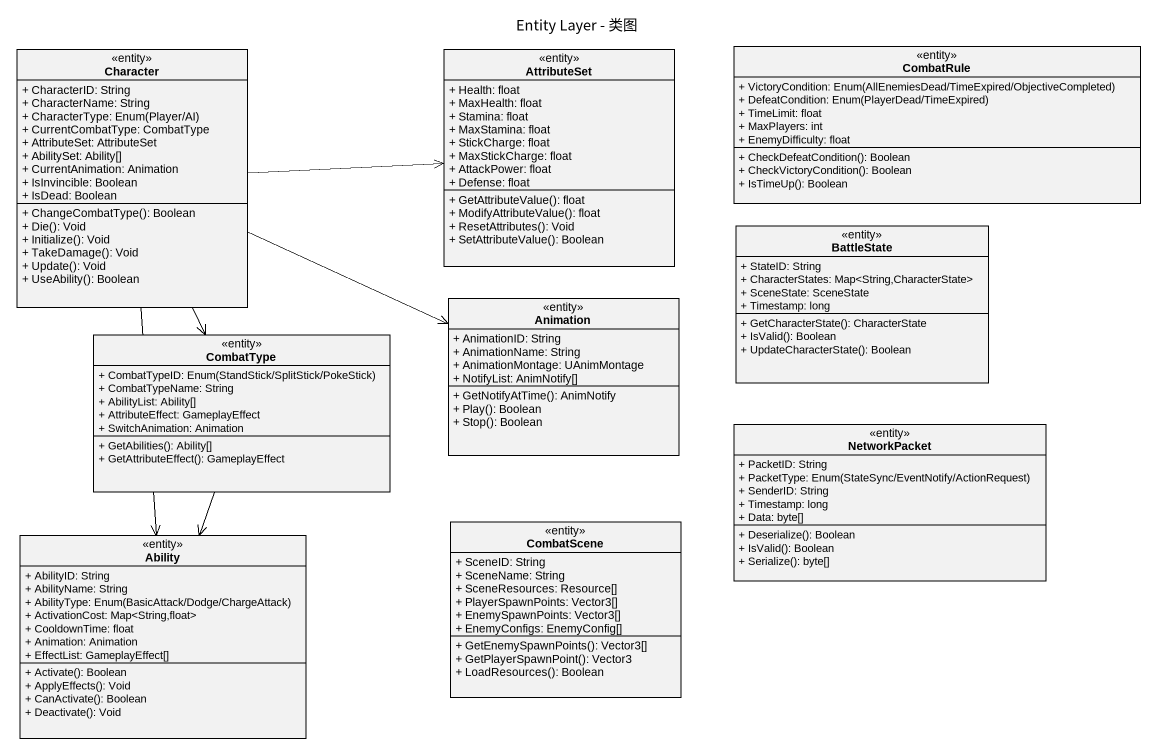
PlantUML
@startuml
title Entity Layer - 类图
hide circle
hide empty members
skinparam classAttributeIconSize 0
class Character <<entity>> {
  + CharacterID: String
  + CharacterName: String
  {field} + CharacterType: Enum(Player/AI)
  + CurrentCombatType: CombatType
  + AttributeSet: AttributeSet
  + AbilitySet: Ability[]
  + CurrentAnimation: Animation
  + IsInvincible: Boolean
  + IsDead: Boolean
  + ChangeCombatType(): Boolean
  + Die(): Void
  + Initialize(): Void
  + TakeDamage(): Void
  + Update(): Void
  + UseAbility(): Boolean
}
class AttributeSet <<entity>> {
  + Health: float
  + MaxHealth: float
  + Stamina: float
  + MaxStamina: float
  + StickCharge: float
  + MaxStickCharge: float
  + AttackPower: float
  + Defense: float
  + GetAttributeValue(): float
  + ModifyAttributeValue(): float
  + ResetAttributes(): Void
  + SetAttributeValue(): Boolean
}
class CombatRule <<entity>> {
  {field} + VictoryCondition: Enum(AllEnemiesDead/TimeExpired/ObjectiveCompleted)
  {field} + DefeatCondition: Enum(PlayerDead/TimeExpired)
  + TimeLimit: float
  + MaxPlayers: int
  + EnemyDifficulty: float
  + CheckDefeatCondition(): Boolean
  + CheckVictoryCondition(): Boolean
  + IsTimeUp(): Boolean
}
class BattleState <<entity>> {
  + StateID: String
  + CharacterStates: Map<String,CharacterState>
  + SceneState: SceneState
  + Timestamp: long
  + GetCharacterState(): CharacterState
  + IsValid(): Boolean
  + UpdateCharacterState(): Boolean
}
class CombatType <<entity>> {
  {field} + CombatTypeID: Enum(StandStick/SplitStick/PokeStick)
  + CombatTypeName: String
  + AbilityList: Ability[]
  + AttributeEffect: GameplayEffect
  + SwitchAnimation: Animation
  + GetAbilities(): Ability[]
  + GetAttributeEffect(): GameplayEffect
}
class Animation <<entity>> {
  + AnimationID: String
  + AnimationName: String
  + AnimationMontage: UAnimMontage
  + NotifyList: AnimNotify[]
  + GetNotifyAtTime(): AnimNotify
  + Play(): Boolean
  + Stop(): Boolean
}
class NetworkPacket <<entity>> {
  + PacketID: String
  {field} + PacketType: Enum(StateSync/EventNotify/ActionRequest)
  + SenderID: String
  + Timestamp: long
  + Data: byte[]
  + Deserialize(): Boolean
  + IsValid(): Boolean
  + Serialize(): byte[]
}
class CombatScene <<entity>> {
  + SceneID: String
  + SceneName: String
  + SceneResources: Resource[]
  + PlayerSpawnPoints: Vector3[]
  + EnemySpawnPoints: Vector3[]
  + EnemyConfigs: EnemyConfig[]
  + GetEnemySpawnPoints(): Vector3[]
  + GetPlayerSpawnPoint(): Vector3
  + LoadResources(): Boolean
}
class Ability <<entity>> {
  + AbilityID: String
  + AbilityName: String
  {field} + AbilityType: Enum(BasicAttack/Dodge/ChargeAttack)
  + ActivationCost: Map<String,float>
  + CooldownTime: float
  + Animation: Animation
  + EffectList: GameplayEffect[]
  + Activate(): Boolean
  + ApplyEffects(): Void
  + CanActivate(): Boolean
  + Deactivate(): Void
}
Character -right-> AttributeSet
Character --> CombatType
Character -right-> Animation
Character --> Ability
CombatType --> Ability
@enduml
